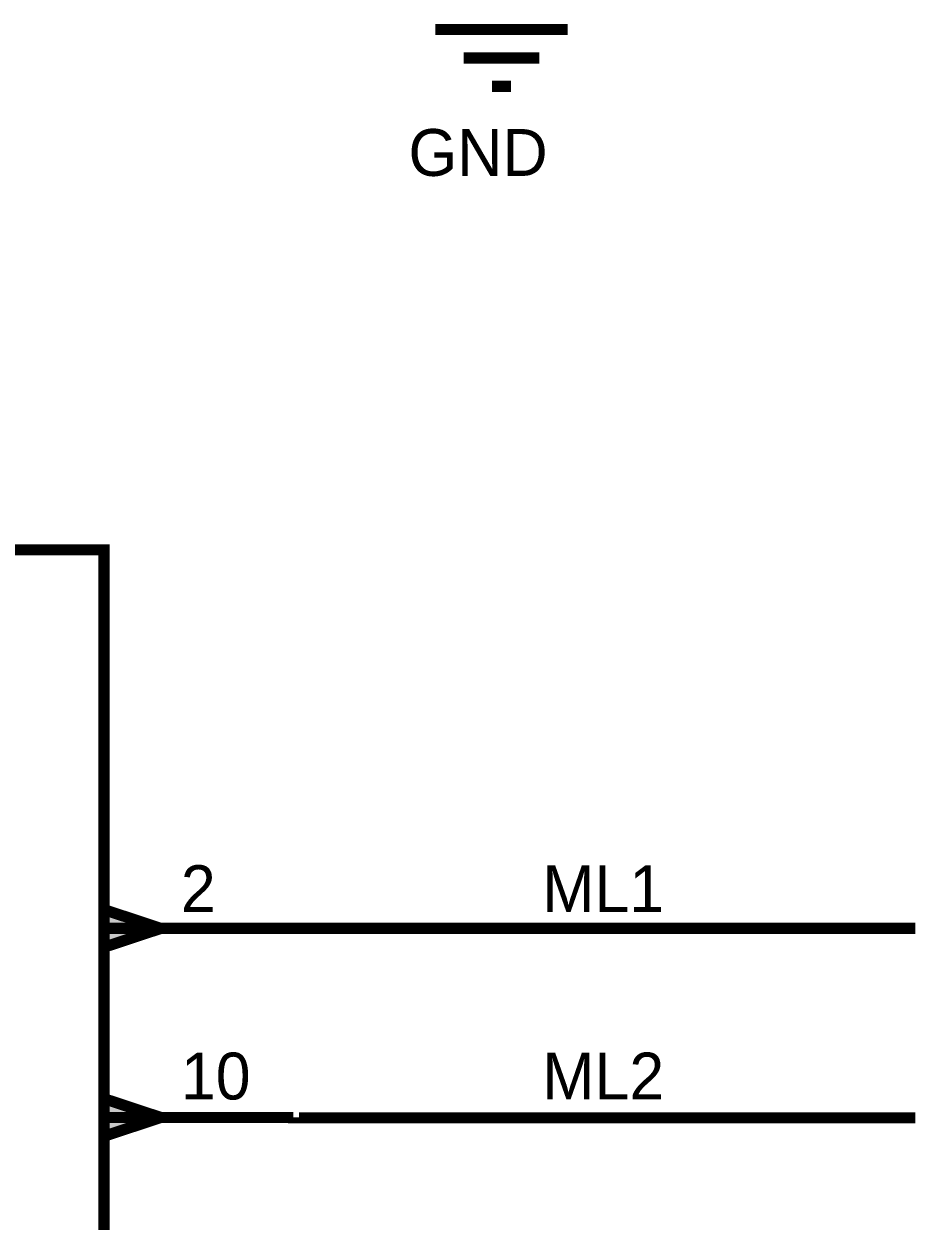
# Model space of a CAD drawing. Header units: millimetres. Extents: x 0 to 394, y 0 to 282.
# Drawn here: x 108.09 to 132.18, y 104.91 to 137.05 of the extents above; entities that cross this region are included whole.
import ezdxf

# ---------------------------------------------------------------- set-up
doc = ezdxf.new("R2010")
doc.units = ezdxf.units.MM
doc.layers.add('Sheet', color=255, linetype='Continuous')

msp = doc.modelspace()

# ---------------------------------------------------------------- linework, layer by layer
at = {"layer": 'Sheet', "const_width": 0.3}
for points in [[(119.134, 136.904), (122.694, 136.904)], [(119.898, 136.141), (121.931, 136.141)], [(120.662, 135.377), (121.167, 135.377)], [(110.24, 112.769), (115.327, 112.769)], [(132.027, 112.769), (115.327, 112.769), (115.327, 112.769)], [(110.24, 107.693), (115.327, 107.693)], [(132.027, 107.682), (115.327, 107.682), (115.327, 107.693)]]:
    msp.add_lwpolyline(points, dxfattribs=at)
at = {"layer": 'Sheet'}
for points, const_width in [([(64.52, 122.933), (110.24, 122.933), (110.24, 84.827), (64.52, 84.827), (64.52, 122.933)], 0.3), ([(64.52, 122.933), (64.52, 84.827), (110.24, 84.827), (110.24, 122.933), (64.52, 122.933), (64.52, 122.933)], 0.0991), ([(111.767, 112.769), (110.24, 113.275), (110.24, 112.264), (111.767, 112.769)], 0.3), ([(111.767, 112.769), (110.24, 113.275), (110.24, 112.264), (111.767, 112.769)], 0.0991), ([(111.767, 107.693), (110.24, 108.198), (110.24, 107.188), (111.767, 107.693)], 0.3), ([(111.767, 107.693), (110.24, 108.198), (110.24, 107.188), (111.767, 107.693)], 0.0991)]:
    msp.add_lwpolyline(points, close=True, dxfattribs=dict(at, const_width=const_width))
for points in [[(110.186, 112.199), (111.917, 112.776), (110.186, 113.353)], [(110.186, 107.119), (111.917, 107.696), (110.186, 108.273)]]:
    msp.add_solid(points, dxfattribs=at)

# ---------------------------------------------------------------- texts
for s, height, p in [('GND', 1.2579, (118.415, 132.974)), ('2', 1.258, (112.306, 113.207)), ('ML1', 1.2579, (122.009, 113.207)), ('10', 1.2579, (112.306, 108.176)), ('ML2', 1.2579, (122.009, 108.176))]:
    msp.add_text(s, height=height, dxfattribs=at).set_placement(p)

doc.saveas('drawing.dxf')
